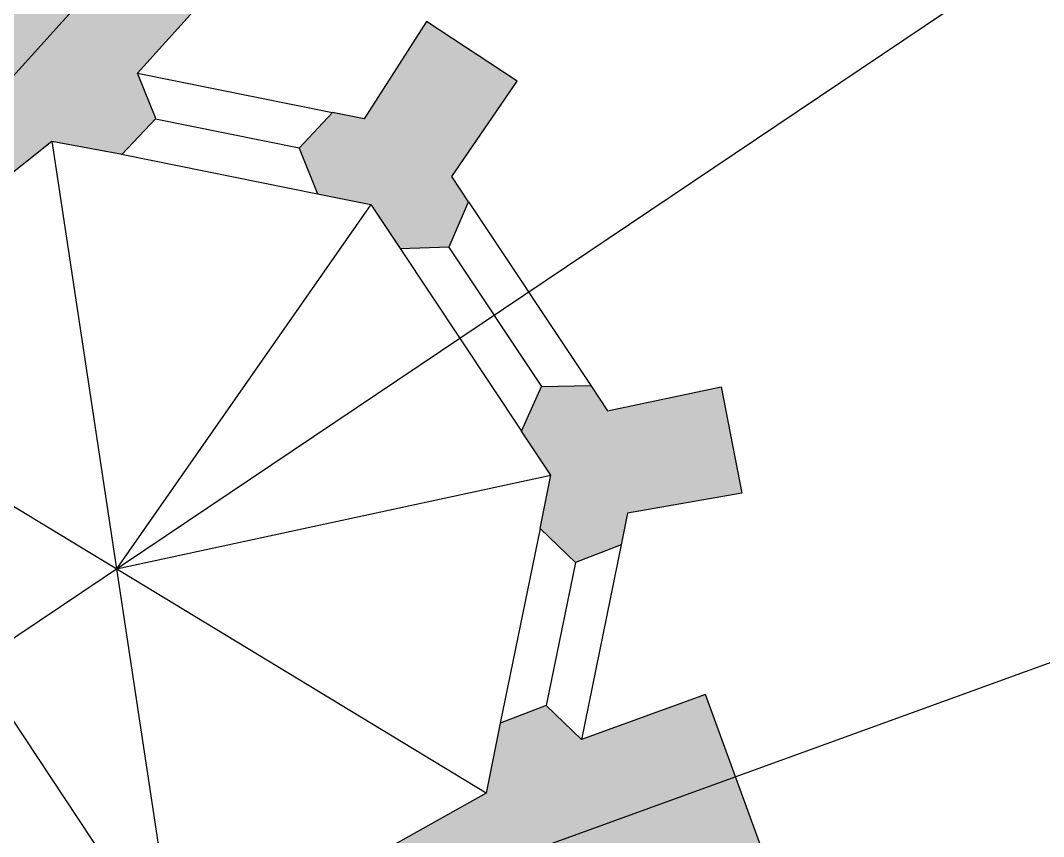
# Model space of a CAD drawing. Extents: x 309 to 370, y -277 to -28.
# Drawn here: x 352.29 to 362.37, y -249.56 to -241.52 of the extents above; entities that cross this region are included whole.
import ezdxf

# ---------------------------------------------------------------- set-up
doc = ezdxf.new("R2010")
doc.units = 0
for name, color, linetype in [('BASE_PLAN', 7, 'CONTINUOUS'), ('LINE_OF_SYMMETRY', 7, 'CONTINUOUS'), ('POCHE', 7, 'CONTINUOUS'), ('VAULT_LINES', 7, 'CONTINUOUS')]:
    doc.layers.add(name, color=color, linetype=linetype)

# ---------------------------------------------------------------- blocks, each defined once
blk = doc.blocks.new('*U58')
at = {"layer": 'POCHE', "linetype": 'CONTINUOUS', "extrusion": (0, 0, -1)}
for points in [[(-359.038, -250.048), (-359.038, -248.159), (-358.426, -250.27)], [(-358.426, -250.27), (-359.038, -248.159), (-358.426, -248.381)], [(-359.038, -250.048), (-359.343, -248.993), (-359.038, -248.159)], [(-357.468, -250.549), (-357.468, -248.267), (-357.365, -250.467)], [(-357.365, -250.467), (-357.468, -248.267), (-357.365, -248.307)], [(-357.468, -250.549), (-357.816, -248.602), (-357.468, -248.267)], [(-357.365, -250.467), (-357.365, -248.307), (-357.016, -250.533)], [(-357.016, -250.533), (-357.365, -248.307), (-357.016, -248.44)], [(-358.375, -250.749), (-358.375, -248.399), (-357.917, -250.906)], [(-357.917, -250.906), (-358.375, -248.399), (-357.917, -248.565)], [(-358.426, -250.27), (-358.426, -248.381), (-358.375, -250.749)], [(-358.375, -250.749), (-358.426, -248.381), (-358.375, -248.399)], [(-357.016, -250.533), (-357.016, -248.44), (-356.876, -250.559)], [(-356.876, -250.559), (-357.016, -248.44), (-356.876, -249.13)], [(-357.816, -250.826), (-357.816, -248.602), (-357.468, -250.549)], [(-357.917, -250.906), (-357.917, -248.565), (-357.816, -250.826)], [(-357.816, -250.826), (-357.917, -248.565), (-357.816, -248.602)], [(-359.343, -249.937), (-359.343, -248.993), (-359.038, -250.048)], [(-359.343, -249.937), (-359.648, -249.827), (-359.343, -248.993)], [(-356.876, -250.559), (-356.876, -249.13), (-354.293, -251.045)], [(-354.293, -251.045), (-356.876, -249.13), (-354.293, -250.575)], [(-353.506, -251.642), (-353.506, -250.355), (-353.449, -251.663)], [(-353.449, -251.663), (-353.506, -250.355), (-353.449, -250.478)], [(-353.506, -251.642), (-353.726, -250.457), (-353.506, -250.355)], [(-353.993, -251.687), (-353.993, -250.4), (-353.773, -251.585)], [(-353.773, -251.585), (-353.993, -250.4), (-353.773, -250.479)], [(-354.05, -251.564), (-354.05, -250.379), (-353.993, -251.687)], [(-353.993, -251.687), (-354.05, -250.379), (-353.993, -250.4)], [(-354.05, -251.564), (-354.117, -250.563), (-354.05, -250.379)], [(-353.449, -251.663), (-353.449, -250.478), (-353.382, -251.479)], [(-353.382, -251.479), (-353.449, -250.478), (-353.382, -250.621)], [(-353.726, -251.563), (-353.726, -250.457), (-353.506, -251.642)], [(-353.726, -251.563), (-353.773, -250.479), (-353.726, -250.457)], [(-353.773, -251.585), (-353.773, -250.479), (-353.726, -251.563)], [(-354.117, -251.421), (-354.117, -250.563), (-354.05, -251.564)], [(-354.117, -251.421), (-354.151, -250.655), (-354.117, -250.563)], [(-354.293, -251.357), (-354.293, -250.575), (-354.151, -251.408)], [(-354.151, -251.408), (-354.293, -250.575), (-354.151, -250.655)], [(-353.206, -250.997), (-353.206, -250.685), (-353.105, -250.721)], [(-353.348, -251.387), (-353.348, -250.633), (-353.206, -251.321)], [(-353.206, -251.321), (-353.348, -250.633), (-353.206, -250.685)], [(-353.382, -251.479), (-353.382, -250.621), (-353.348, -251.387)], [(-353.348, -251.387), (-353.382, -250.621), (-353.348, -250.633)], [(-354.151, -251.408), (-354.151, -250.655), (-354.117, -251.421)], [(-353.206, -251.321), (-353.206, -250.997), (-353.081, -251.263)], [(-354.293, -251.357), (-354.394, -251.32), (-354.293, -251.045)]]:
    blk.add_solid(points, dxfattribs=at)
blk = doc.blocks.new('*U59')
at = {"layer": 'POCHE', "linetype": 'CONTINUOUS', "extrusion": (0, 0, -1)}
for points in [[(-357.423, -245.86), (-357.423, -245.124), (-357.226, -245.565)], [(-357.514, -245.997), (-357.514, -245.122), (-357.423, -245.86)], [(-357.423, -245.86), (-357.514, -245.122), (-357.423, -245.124)], [(-357.755, -246.857), (-357.755, -245.118), (-357.514, -246.625)], [(-357.514, -246.625), (-357.755, -245.118), (-357.514, -245.122)], [(-357.906, -246.799), (-357.906, -245.115), (-357.755, -246.857)], [(-357.755, -246.857), (-357.906, -245.115), (-357.755, -245.118)], [(-357.906, -246.799), (-358.072, -245.364), (-357.906, -245.115)], [(-359.191, -246.21), (-359.191, -245.129), (-358.27, -246.374)], [(-358.27, -246.374), (-359.191, -245.129), (-358.27, -245.323)], [(-359.191, -246.21), (-359.395, -246.174), (-359.191, -245.129)], [(-358.072, -246.736), (-358.072, -245.364), (-357.906, -246.799)], [(-358.207, -246.684), (-358.207, -245.336), (-358.072, -246.736)], [(-358.072, -246.736), (-358.207, -245.336), (-358.072, -245.364)], [(-358.27, -246.374), (-358.27, -245.323), (-358.207, -246.684)], [(-358.207, -246.684), (-358.27, -245.323), (-358.207, -245.336)], [(-357.514, -246.625), (-357.514, -245.997), (-357.407, -246.522)]]:
    blk.add_solid(points, dxfattribs=at)
blk = doc.blocks.new('*U63')
at = {"layer": 'POCHE', "linetype": 'CONTINUOUS', "extrusion": (0, 0, -1)}
for points in [[(-352.987, -242.781), (-352.987, -239.887), (-352.597, -242.709)], [(-352.597, -242.709), (-352.987, -239.887), (-352.597, -240.318)], [(-352.987, -242.781), (-353.292, -240.161), (-352.987, -239.887)], [(-353.292, -242.837), (-353.292, -240.161), (-352.987, -242.781)], [(-353.292, -242.837), (-353.441, -240.295), (-353.292, -240.161)], [(-352.597, -242.709), (-352.597, -240.318), (-352.117, -243.092)], [(-352.117, -243.092), (-352.597, -240.318), (-352.117, -240.85)], [(-353.441, -242.678), (-353.441, -240.295), (-353.292, -242.837)], [(-353.441, -242.038), (-353.649, -240.481), (-353.441, -240.295)], [(-353.649, -241.808), (-353.649, -240.481), (-353.441, -242.038)], [(-353.649, -241.808), (-354.311, -241.075), (-353.649, -240.481)], [(-351.651, -243.463), (-351.651, -240.718), (-351.535, -243.556)], [(-351.535, -243.556), (-351.651, -240.718), (-351.535, -240.851)], [(-351.651, -243.463), (-352.117, -240.85), (-351.651, -240.718)], [(-351.535, -241.756), (-351.535, -240.851), (-351.334, -241.081)], [(-352.117, -243.092), (-352.117, -240.85), (-351.651, -243.463)], [(-351.535, -243.556), (-351.535, -241.756), (-350.157, -244.655)], [(-350.157, -244.655), (-351.535, -241.756), (-350.157, -243.896)], [(-353.441, -242.678), (-353.622, -242.485), (-353.441, -242.038)], [(-350.157, -245.364), (-350.157, -243.896), (-349.9, -245.378)], [(-349.9, -245.378), (-350.157, -243.896), (-349.9, -244.295)], [(-349.629, -245.529), (-349.629, -244.181), (-349.484, -245.399)], [(-349.484, -245.399), (-349.629, -244.181), (-349.484, -244.341)], [(-349.629, -245.529), (-349.703, -244.247), (-349.629, -244.181)], [(-349.703, -245.596), (-349.703, -244.247), (-349.629, -245.529)], [(-349.703, -245.596), (-349.848, -244.377), (-349.703, -244.247)], [(-349.484, -245.399), (-349.484, -244.341), (-349.432, -245.402)], [(-349.432, -245.402), (-349.484, -244.341), (-349.432, -244.399)], [(-349.9, -245.378), (-349.9, -244.295), (-349.848, -245.436)], [(-349.848, -245.436), (-349.9, -244.295), (-349.848, -244.377)], [(-349.153, -244.707), (-349.153, -244.413), (-349.138, -244.414)], [(-349.175, -245.122), (-349.175, -244.412), (-349.153, -245.102)], [(-349.153, -245.102), (-349.175, -244.412), (-349.153, -244.413)], [(-349.19, -245.415), (-349.19, -244.411), (-349.175, -245.122)], [(-349.175, -245.122), (-349.19, -244.411), (-349.175, -244.412)], [(-349.432, -245.402), (-349.432, -244.399), (-349.19, -245.415)], [(-349.19, -245.415), (-349.432, -244.399), (-349.19, -244.411)], [(-349.848, -245.436), (-349.848, -244.377), (-349.703, -245.596)], [(-350.157, -245.364), (-350.179, -244.674), (-350.157, -244.655)], [(-349.153, -245.102), (-349.153, -244.707), (-348.956, -244.925)], [(-350.179, -245.363), (-350.179, -244.674), (-350.157, -245.364)], [(-350.179, -245.069), (-350.376, -244.851), (-350.179, -244.674)], [(-350.179, -245.363), (-350.194, -245.362), (-350.179, -245.069)]]:
    blk.add_solid(points, dxfattribs=at)
blk = doc.blocks.new('*U64')
at = {"layer": 'POCHE', "linetype": 'CONTINUOUS', "extrusion": (0, 0, -1)}
for points in [[(-356.29, -243.756), (-356.29, -241.529), (-356.029, -243.765)], [(-356.029, -243.765), (-356.29, -241.529), (-356.029, -241.938)], [(-356.29, -243.756), (-356.512, -241.675), (-356.29, -241.529)], [(-356.512, -243.748), (-356.512, -241.675), (-356.29, -243.756)], [(-356.512, -243.748), (-356.537, -241.692), (-356.512, -241.675)], [(-356.537, -243.69), (-356.537, -241.692), (-356.512, -243.748)], [(-356.537, -243.057), (-357.182, -242.117), (-356.537, -241.692)], [(-356.029, -243.765), (-356.029, -241.938), (-355.741, -243.332)], [(-355.741, -243.332), (-356.029, -241.938), (-355.741, -242.387)], [(-355.363, -243.256), (-355.363, -242.426), (-355.214, -243.226)], [(-355.214, -243.226), (-355.363, -242.426), (-355.214, -242.586)], [(-355.363, -243.256), (-355.675, -242.489), (-355.363, -242.426)], [(-355.741, -243.332), (-355.741, -242.387), (-355.675, -243.319)], [(-355.675, -243.319), (-355.741, -242.387), (-355.675, -242.489)], [(-355.675, -243.319), (-355.675, -242.489), (-355.363, -243.256)], [(-355.214, -243.226), (-355.214, -242.586), (-355.033, -242.779)], [(-356.537, -243.69), (-356.702, -243.305), (-356.537, -243.057)]]:
    blk.add_solid(points, dxfattribs=at)

msp = doc.modelspace()

# ---------------------------------------------------------------- linework, layer by layer
at = {"layer": 'BASE_PLAN'}
for p, q in [((353.441, -242.038), (354.311, -241.075)), ((356.29, -241.529), (355.675, -242.489)), ((357.182, -242.117), (356.29, -241.529)), ((353.622, -242.485), (353.441, -242.038)), ((353.441, -242.038), (355.363, -242.426)), ((356.537, -243.057), (357.182, -242.117)), ((355.363, -242.426), (355.033, -242.779)), ((355.675, -242.489), (355.363, -242.426)), ((353.292, -242.837), (353.622, -242.485)), ((353.618, -242.489), (355.036, -242.775)), ((350.157, -244.655), (352.597, -242.709)), ((352.597, -242.709), (353.292, -242.837)), ((353.285, -242.836), (355.214, -243.226)), ((355.033, -242.779), (355.214, -243.226)), ((356.702, -243.305), (356.537, -243.057)), ((355.214, -243.226), (355.741, -243.332)), ((355.741, -243.332), (356.029, -243.765)), ((356.512, -243.748), (356.702, -243.305)), ((356.702, -243.305), (357.906, -245.115)), ((356.029, -243.765), (356.512, -243.748)), ((356.029, -243.765), (357.226, -245.565)), ((356.507, -243.748), (357.423, -245.124)), ((357.226, -245.565), (357.423, -245.124)), ((357.423, -245.124), (357.906, -245.115)), ((357.906, -245.115), (358.072, -245.364)), ((358.072, -245.364), (359.191, -245.129)), ((359.191, -245.129), (359.395, -246.174)), ((357.514, -245.997), (357.226, -245.565)), ((357.407, -246.522), (357.514, -245.997)), ((359.395, -246.174), (358.27, -246.374)), ((358.27, -246.374), (358.207, -246.684)), ((357.407, -246.522), (357.016, -248.44)), ((357.755, -246.857), (357.407, -246.522)), ((358.207, -246.684), (357.755, -246.857)), ((358.207, -246.684), (357.816, -248.602)), ((357.755, -246.857), (357.468, -248.267)), ((359.038, -248.159), (357.816, -248.602)), ((359.648, -249.827), (359.038, -248.159)), ((357.468, -248.267), (357.016, -248.44)), ((357.816, -248.602), (357.468, -248.267)), ((357.016, -248.44), (356.876, -249.13)), ((356.876, -249.13), (354.151, -250.655))]:
    msp.add_line(p, q, dxfattribs=at)
at = {"layer": 'LINE_OF_SYMMETRY'}
for q in [(361.388, -231.919), (366.625, -237.922), (370.25, -245.009)]:
    msp.add_line((339.47, -256.169), q, dxfattribs=at)
at = {"layer": 'VAULT_LINES'}
for p, q in [((352.597, -242.709), (353.773, -250.479)), ((355.741, -243.332), (353.235, -246.922)), ((356.876, -249.13), (350.179, -245.069)), ((353.506, -250.355), (350.194, -245.362)), ((353.235, -246.922), (357.514, -245.997))]:
    msp.add_line(p, q, dxfattribs=at)

# ---------------------------------------------------------------- block references
at = {"layer": 'POCHE'}
for name in ['*U63', '*U64', '*U59', '*U58']:
    msp.add_blockref(name, (0, 0), dxfattribs=at)

doc.saveas('drawing.dxf')
